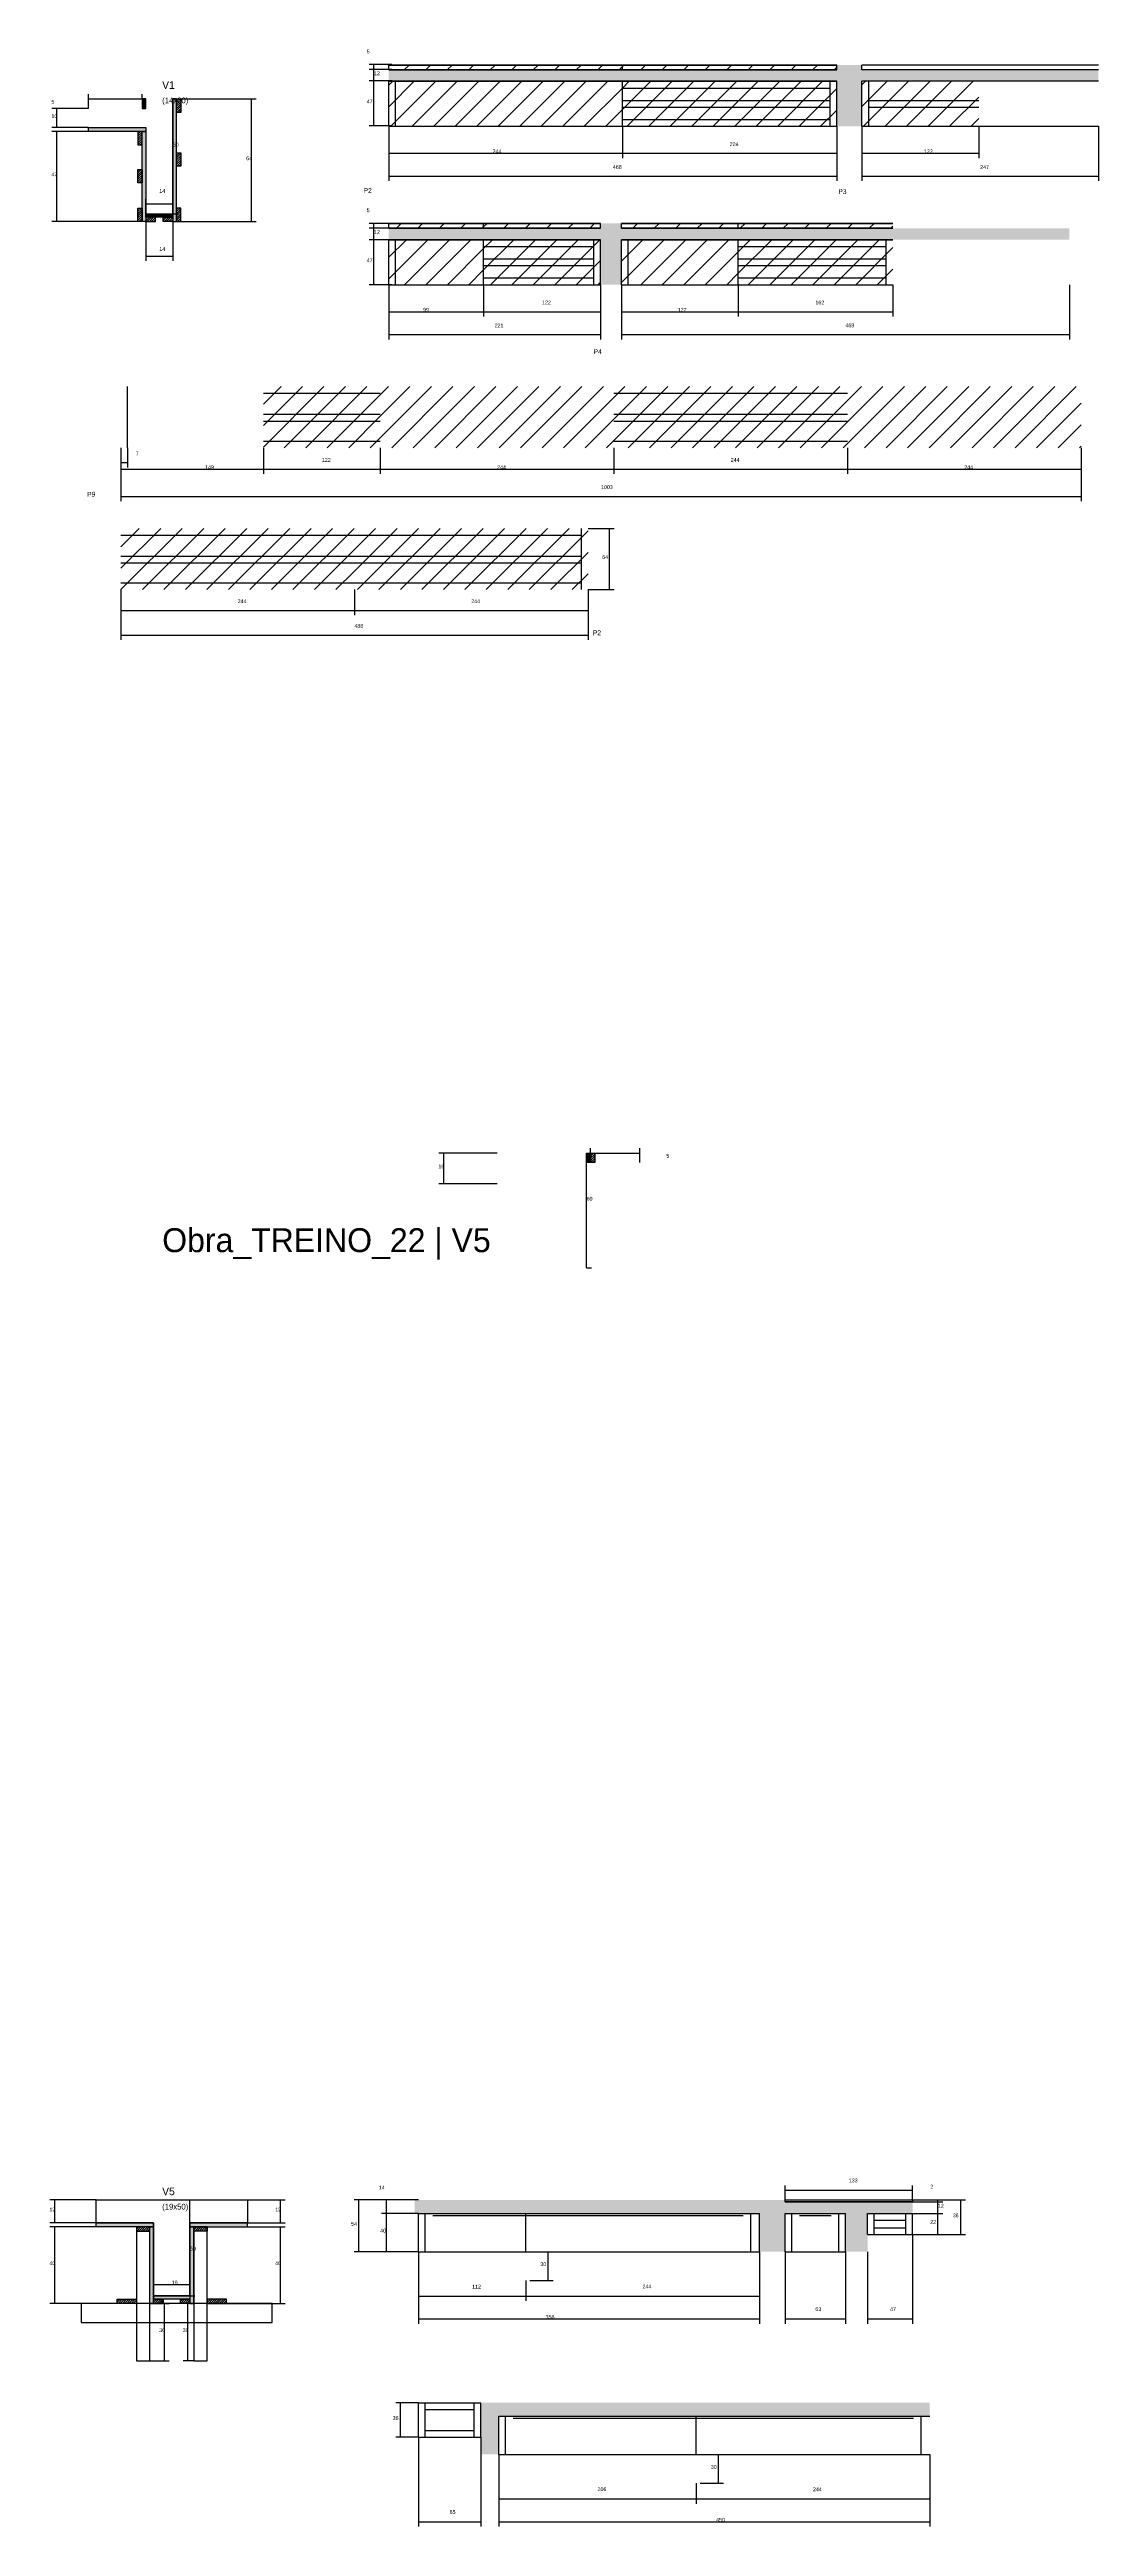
# Model space of a CAD drawing. Header units: metres. Extents: x -65046 to 21926, y -45195 to 1016.
# Drawn here: x 17482 to 18578, y -31141 to -28554 of the extents above; entities that cross this region are included whole.
import ezdxf

# ---------------------------------------------------------------- set-up
doc = ezdxf.new("R2010")
doc.units = ezdxf.units.M
for name, color, linetype in [('CONCRETO', 251, 'Continuous'), ('COTA', 241, 'Continuous'), ('Hachura', 253, 'Continuous'), ('LABEL_ID', 3, 'Continuous'), ('Madeira', 126, 'Continuous'), ('NOMENCLATURA', 7, 'Continuous'), ('Painéis', 200, 'Continuous'), ('SARR_2.2x7', 40, 'Continuous'), ('Texto Seção', 7, 'Continuous')]:
    doc.layers.add(name, color=color, linetype=linetype)

msp = doc.modelspace()

# ---------------------------------------------------------------- hatches: boundary and pattern name
at = {"layer": 'COTA'}
h = msp.add_hatch(dxfattribs=at)
h.set_pattern_fill('AR-CONC', scale=0.03)
h.paths.add_polyline_path([(18304.7, -28634.1), (18330.9, -28634.1), (18330.9, -28587.1), (18577.9, -28587.1), (18577.9, -28575.1), (18330.9, -28575.1), (18330.9, -28570.1), (18304.7, -28570.1), (18304.7, -28575.1), (17836.7, -28575.1), (17836.7, -28587.1), (18304.7, -28587.1)])
h = msp.add_hatch(dxfattribs=at)
h.set_pattern_fill('AR-CONC', scale=0.03)
h.paths.add_polyline_path([(18057.7, -28799.5), (18079.6, -28799.5), (18079.6, -28752.5), (18363.1, -28752.5), (18547.6, -28752.5), (18547.6, -28740.5), (18363.1, -28740.5), (18079.6, -28740.5), (18079.6, -28735.5), (18057.7, -28735.5), (18057.7, -28740.5), (17836.7, -28740.5), (17836.7, -28752.5), (18057.7, -28752.5)])
h = msp.add_hatch(dxfattribs=at)
h.set_pattern_fill('AR-CONC', scale=0.03)
h.paths.add_polyline_path([(17863.7, -30800), (17863.7, -30814), (18223.7, -30814), (18223.7, -30854), (18250.7, -30854), (18250.7, -30814), (18313.7, -30814), (18313.7, -30854), (18336.7, -30854), (18336.7, -30814), (18383.7, -30814), (18383.7, -30802), (18250.7, -30802), (18250.7, -30800)])
h = msp.add_hatch(dxfattribs=at)
h.set_pattern_fill('AR-CONC', scale=0.03)
h.paths.add_polyline_path([(17951.7, -31025.8), (18401.7, -31025.8), (18401.7, -31011.8), (17932.7, -31011.8), (17932.7, -31047.8), (17932.7, -31065.8), (17951.7, -31065.8)])
at = {"layer": 'Hachura'}
h = msp.add_hatch(dxfattribs=at)
h.set_pattern_fill('ANSI31', scale=5)
h.paths.add_polyline_path([(17836.7, -28570.1), (17836.7, -28575.1), (18080.7, -28575.1), (18080.7, -28570.1)])
h = msp.add_hatch(dxfattribs=at)
h.set_pattern_fill('ANSI31', scale=5)
h.paths.add_polyline_path([(17836.7, -28587.1), (17836.7, -28634.1), (18080.7, -28634.1), (18080.7, -28587.1)])
h = msp.add_hatch(dxfattribs=at)
h.set_pattern_fill('ANSI31', scale=5)
h.paths.add_polyline_path([(18304.7, -28575.1), (18304.7, -28570.1), (18080.7, -28570.1), (18080.7, -28575.1)])
h = msp.add_hatch(dxfattribs=at)
h.set_pattern_fill('ANSI31', scale=5)
h.paths.add_polyline_path([(18304.7, -28634.1), (18304.7, -28587.1), (18080.7, -28587.1), (18080.7, -28634.1)])
h = msp.add_hatch(dxfattribs=at)
h.set_pattern_fill('ANSI31', scale=5)
h.paths.add_polyline_path([(18330.9, -28587.1), (18330.9, -28634.1), (18452.9, -28634.1), (18452.9, -28587.1)])
h = msp.add_hatch(color=8, dxfattribs=at)
h.dxf.hatch_style = 1
h.paths.add_polyline_path([(17583, -28605.5), (17579, -28605.5), (17579, -28605.5), (17579, -28615.5), (17579, -28615.5), (17583, -28615.5), (17583, -28615.5), (17583, -28605.5)])
h = msp.add_hatch(color=8, dxfattribs=at)
h.dxf.hatch_style = 1
h.paths.add_polyline_path([(17615, -28605.5), (17611, -28605.5), (17611, -28605.5), (17611, -28733.5), (17611, -28733.5), (17615, -28733.5), (17615, -28733.5), (17615, -28605.5)])
h = msp.add_hatch(dxfattribs=at)
h.set_pattern_fill('ANSI31', scale=0.5)
h.paths.add_polyline_path([(17615, -28605.5), (17619.4, -28605.5), (17619.4, -28605.5), (17619.4, -28619.5), (17619.4, -28619.5), (17615, -28619.5), (17615, -28619.5), (17615, -28605.5)])
h = msp.add_hatch(color=8, dxfattribs=at)
h.dxf.hatch_style = 1
h.paths.add_polyline_path([(17523, -28639.5), (17523, -28635.5), (17523, -28635.5), (17583, -28635.5), (17583, -28635.5), (17583, -28639.5), (17583, -28639.5), (17523, -28639.5)])
h = msp.add_hatch(dxfattribs=at)
h.set_pattern_fill('ANSI31', scale=0.5)
h.paths.add_polyline_path([(17579, -28639.5), (17574.6, -28639.5), (17574.6, -28639.5), (17574.6, -28653.5), (17574.6, -28653.5), (17579, -28653.5), (17579, -28653.5), (17579, -28639.5)])
h = msp.add_hatch(color=8, dxfattribs=at)
h.dxf.hatch_style = 1
h.paths.add_polyline_path([(17579, -28639.5), (17583, -28639.5), (17583, -28639.5), (17583, -28733.5), (17583, -28733.5), (17579, -28733.5), (17579, -28733.5), (17579, -28639.5)])
h = msp.add_hatch(dxfattribs=at)
h.set_pattern_fill('ANSI31', scale=0.5)
h.paths.add_polyline_path([(17619.4, -28675.8), (17615, -28675.8), (17615, -28675.8), (17615, -28661.8), (17615, -28661.8), (17619.4, -28661.8), (17619.4, -28661.8), (17619.4, -28675.8)])
h = msp.add_hatch(dxfattribs=at)
h.set_pattern_fill('ANSI31', scale=0.5)
h.paths.add_polyline_path([(17579, -28693.1), (17574.6, -28693.1), (17574.6, -28693.1), (17574.6, -28679.1), (17574.6, -28679.1), (17579, -28679.1), (17579, -28679.1), (17579, -28693.1)])
h = msp.add_hatch(dxfattribs=at)
h.set_pattern_fill('ANSI31', scale=0.5)
h.paths.add_polyline_path([(17579, -28733.5), (17574.6, -28733.5), (17574.6, -28733.5), (17574.6, -28719.5), (17574.6, -28719.5), (17579, -28719.5), (17579, -28719.5), (17579, -28733.5)])
h = msp.add_hatch(color=8, dxfattribs=at)
h.dxf.hatch_style = 1
h.paths.add_polyline_path([(17583, -28729.1), (17583, -28725.5), (17583, -28725.5), (17611, -28725.5), (17611, -28725.5), (17611, -28729.1), (17611, -28729.1), (17583, -28729.1)])
h = msp.add_hatch(dxfattribs=at)
h.set_pattern_fill('ANSI31', scale=0.5)
h.paths.add_polyline_path([(17593, -28733.5), (17593, -28729.1), (17593, -28729.1), (17583, -28729.1), (17583, -28729.1), (17583, -28733.5), (17583, -28733.5), (17593, -28733.5)])
h = msp.add_hatch(dxfattribs=at)
h.set_pattern_fill('ANSI31', scale=0.5)
h.paths.add_polyline_path([(17601, -28733.5), (17601, -28729.1), (17601, -28729.1), (17611, -28729.1), (17611, -28729.1), (17611, -28733.5), (17611, -28733.5), (17601, -28733.5)])
h = msp.add_hatch(dxfattribs=at)
h.set_pattern_fill('ANSI31', scale=0.5)
h.paths.add_polyline_path([(17615, -28733.5), (17619.4, -28733.5), (17619.4, -28733.5), (17619.4, -28719.5), (17619.4, -28719.5), (17615, -28719.5), (17615, -28719.5), (17615, -28733.5)])
h = msp.add_hatch(dxfattribs=at)
h.set_pattern_fill('ANSI31', scale=5)
h.paths.add_polyline_path([(17935.7, -28740.5), (17935.7, -28735.5), (17836.7, -28735.5), (17836.7, -28740.5)])
h = msp.add_hatch(dxfattribs=at)
h.set_pattern_fill('ANSI31', scale=5)
h.paths.add_polyline_path([(17935.7, -28735.5), (17935.7, -28740.5), (18057.7, -28740.5), (18057.7, -28735.5)])
h = msp.add_hatch(dxfattribs=at)
h.set_pattern_fill('ANSI31', scale=5)
h.paths.add_polyline_path([(18201.6, -28740.5), (18201.6, -28735.5), (18079.6, -28735.5), (18079.6, -28740.5)])
h = msp.add_hatch(dxfattribs=at)
h.set_pattern_fill('ANSI31', scale=5)
h.paths.add_polyline_path([(18363.1, -28740.5), (18363.1, -28735.5), (18201.6, -28735.5), (18201.6, -28740.5)])
h = msp.add_hatch(dxfattribs=at)
h.set_pattern_fill('ANSI31', scale=5)
h.paths.add_polyline_path([(17935.7, -28799.5), (17935.7, -28752.5), (17836.7, -28752.5), (17836.7, -28799.5)])
h = msp.add_hatch(dxfattribs=at)
h.set_pattern_fill('ANSI31', scale=5)
h.paths.add_polyline_path([(17935.7, -28752.5), (17935.7, -28799.5), (18057.7, -28799.5), (18057.7, -28752.5)])
h = msp.add_hatch(dxfattribs=at)
h.set_pattern_fill('ANSI31', scale=5)
h.paths.add_polyline_path([(18201.6, -28799.5), (18201.6, -28752.5), (18079.6, -28752.5), (18079.6, -28799.5)])
h = msp.add_hatch(dxfattribs=at)
h.set_pattern_fill('ANSI31', scale=5)
h.paths.add_polyline_path([(18201.6, -28799.5), (18363.1, -28799.5), (18363.1, -28752.5), (18201.6, -28752.5)])
h = msp.add_hatch(dxfattribs=at)
h.set_pattern_fill('ANSI31', scale=5)
h.paths.add_polyline_path([(17705.8, -28905.9), (17705.8, -28969.9), (17827.8, -28969.9), (17827.8, -28905.9)])
h = msp.add_hatch(dxfattribs=at)
h.set_pattern_fill('ANSI31', scale=5)
h.paths.add_polyline_path([(17827.8, -28905.9), (17827.8, -28969.9), (18071.8, -28969.9), (18071.8, -28905.9)])
h = msp.add_hatch(dxfattribs=at)
h.set_pattern_fill('ANSI31', scale=5)
h.paths.add_polyline_path([(18071.8, -28905.9), (18071.8, -28969.9), (18315.8, -28969.9), (18315.8, -28905.9)])
h = msp.add_hatch(dxfattribs=at)
h.set_pattern_fill('ANSI31', scale=5)
h.paths.add_polyline_path([(18315.8, -28905.9), (18315.8, -28969.9), (18559.8, -28969.9), (18559.8, -28905.9)])
h = msp.add_hatch(dxfattribs=at)
h.set_pattern_fill('ANSI31', scale=5)
h.paths.add_polyline_path([(17800.8, -29118), (17800.8, -29054), (17556.8, -29054), (17556.8, -29118)])
h = msp.add_hatch(dxfattribs=at)
h.set_pattern_fill('ANSI31', scale=5)
h.paths.add_polyline_path([(18044.8, -29118), (18044.8, -29054), (17800.8, -29054), (17800.8, -29118)])
h = msp.add_hatch(color=8, dxfattribs=at)
h.dxf.hatch_style = 1
h.paths.add_polyline_path([(18043.3, -29706.5), (18047.3, -29706.5), (18047.3, -29706.5), (18047.3, -29716.5), (18047.3, -29716.5), (18043.3, -29716.5), (18043.3, -29716.5), (18043.3, -29706.5)])
h = msp.add_hatch(dxfattribs=at)
h.set_pattern_fill('ANSI31', scale=0.5)
h.paths.add_polyline_path([(18047.3, -29706.5), (18051.7, -29706.5), (18051.7, -29706.5), (18051.7, -29716.5), (18051.7, -29716.5), (18047.3, -29716.5), (18047.3, -29716.5), (18047.3, -29706.5)])
h = msp.add_hatch(color=8, dxfattribs=at)
h.dxf.hatch_style = 1
h.paths.add_polyline_path([(17531, -30828), (17531, -30824), (17531, -30824), (17591, -30824), (17591, -30824), (17591, -30828), (17591, -30828), (17531, -30828)])
h = msp.add_hatch(dxfattribs=at)
h.set_pattern_fill('ANSI31', scale=0.5)
h.paths.add_polyline_path([(17573, -30828), (17573, -30832.4), (17573, -30832.4), (17587, -30832.4), (17587, -30832.4), (17587, -30828), (17587, -30828), (17573, -30828)])
h = msp.add_hatch(color=8, dxfattribs=at)
h.dxf.hatch_style = 1
h.paths.add_polyline_path([(17587, -30828), (17591, -30828), (17591, -30828), (17591, -30908), (17591, -30908), (17587, -30908), (17587, -30908), (17587, -30828)])
h = msp.add_hatch(color=8, dxfattribs=at)
h.dxf.hatch_style = 1
h.paths.add_polyline_path([(17689, -30828), (17689, -30824), (17689, -30824), (17629, -30824), (17629, -30824), (17629, -30828), (17629, -30828), (17689, -30828)])
h = msp.add_hatch(color=8, dxfattribs=at)
h.dxf.hatch_style = 1
h.paths.add_polyline_path([(17633, -30828), (17629, -30828), (17629, -30828), (17629, -30908), (17629, -30908), (17633, -30908), (17633, -30908), (17633, -30828)])
h = msp.add_hatch(dxfattribs=at)
h.set_pattern_fill('ANSI31', scale=0.5)
h.paths.add_polyline_path([(17647, -30828), (17647, -30832.4), (17647, -30832.4), (17633, -30832.4), (17633, -30832.4), (17633, -30828), (17633, -30828), (17647, -30828)])
h = msp.add_hatch(dxfattribs=at)
h.set_pattern_fill('ANSI31', scale=0.5)
h.paths.add_polyline_path([(17553, -30908), (17553, -30903.6), (17553, -30903.6), (17573, -30903.6), (17573, -30903.6), (17573, -30908), (17573, -30908), (17553, -30908)])
h = msp.add_hatch(color=8, dxfattribs=at)
h.dxf.hatch_style = 1
h.paths.add_polyline_path([(17591, -30903.6), (17591, -30900), (17591, -30900), (17629, -30900), (17629, -30900), (17629, -30903.6), (17629, -30903.6), (17591, -30903.6)])
h = msp.add_hatch(dxfattribs=at)
h.set_pattern_fill('ANSI31', scale=0.5)
h.paths.add_polyline_path([(17591, -30908), (17591, -30903.6), (17591, -30903.6), (17601, -30903.6), (17601, -30903.6), (17601, -30908), (17601, -30908), (17591, -30908)])
h = msp.add_hatch(dxfattribs=at)
h.set_pattern_fill('ANSI31', scale=0.5)
h.paths.add_polyline_path([(17619, -30908), (17619, -30903.6), (17619, -30903.6), (17629, -30903.6), (17629, -30903.6), (17629, -30908), (17629, -30908), (17619, -30908)])
h = msp.add_hatch(dxfattribs=at)
h.set_pattern_fill('ANSI31', scale=0.5)
h.paths.add_polyline_path([(17667, -30908), (17667, -30903.6), (17667, -30903.6), (17647, -30903.6), (17647, -30903.6), (17647, -30908), (17647, -30908), (17667, -30908)])

# ---------------------------------------------------------------- linework, layer by layer
at = {"layer": 'CONCRETO'}
msp.add_lwpolyline([(17629, -30824), (17629, -30834), (17629, -30900), (17591, -30900), (17591, -30824), (17531, -30824), (17531, -30800), (17629, -30800), (17689, -30800), (17689, -30824)], close=True, dxfattribs=at)
at = {"layer": 'COTA'}
for p, q in [((17839.9, -28569.7), (17816.2, -28569.7)), ((17839.9, -28574.7), (17816.2, -28574.7)), ((17839.9, -28574.7), (17816.2, -28574.7)), ((17839.9, -28586.7), (17816.2, -28586.7)), ((17839.9, -28586.7), (17816.2, -28586.7)), ((17821.2, -28574.7), (17821.2, -28569.7)), ((17821.2, -28586.7), (17821.2, -28574.7)), ((17821.2, -28633.7), (17821.2, -28586.7)), ((17523, -28615.5), (17523, -28600.5)), ((17523, -28605.5), (17579, -28605.5)), ((17579, -28605.5), (17579, -28600.5)), ((17611, -28725.5), (17611, -28605.5)), ((17611, -28605.5), (17616, -28605.5)), ((17615, -28605.5), (17698.2, -28605.5)), ((17693.2, -28733.5), (17693.2, -28605.5)), ((17523, -28615.5), (17484.8, -28615.5)), ((17523, -28635.5), (17484.8, -28635.5)), ((17489.8, -28635.5), (17489.8, -28615.5)), ((17839.9, -28633.7), (17816.2, -28633.7)), ((17836.7, -28634.1), (17836.7, -28667.3)), ((17836.7, -28634.1), (17836.7, -28691.2)), ((18080.7, -28634.1), (18080.7, -28667.3)), ((18080.7, -28634.1), (18080.7, -28667.3)), ((18304.7, -28634.1), (18304.7, -28667.3)), ((18304.7, -28634.1), (18304.7, -28691.2)), ((18330.9, -28634.1), (18330.9, -28667.3)), ((18330.9, -28634.1), (18330.9, -28691.2)), ((18452.9, -28634.1), (18452.9, -28667.3)), ((18577.9, -28634.1), (18577.9, -28691.2)), ((17523, -28639.5), (17484.8, -28639.5)), ((17489.8, -28733.5), (17489.8, -28639.5)), ((17836.7, -28662.3), (18080.7, -28662.3)), ((18080.7, -28662.3), (18304.7, -28662.3)), ((18330.9, -28662.3), (18452.9, -28662.3)), ((17836.7, -28686.2), (18304.7, -28686.2)), ((18330.9, -28686.2), (18577.9, -28686.2)), ((17583, -28725.5), (17583, -28710.1)), ((17583, -28715.1), (17611, -28715.1)), ((17611, -28725.5), (17611, -28710.1)), ((17574.6, -28733.5), (17484.8, -28733.5)), ((17583, -28733.5), (17583, -28774.7)), ((17611, -28725.5), (17616, -28725.5)), ((17611, -28733.5), (17611, -28774.7)), ((17619.4, -28733.5), (17698.2, -28733.5)), ((17839.9, -28735.5), (17816.2, -28735.5)), ((17839.9, -28740.5), (17816.2, -28740.5)), ((17839.9, -28740.5), (17816.2, -28740.5)), ((17821.2, -28740.5), (17821.2, -28735.5)), ((17821.2, -28752.5), (17821.2, -28740.5)), ((17839.9, -28752.5), (17816.2, -28752.5)), ((17839.9, -28752.5), (17816.2, -28752.5)), ((17821.2, -28799.5), (17821.2, -28752.5)), ((17583, -28769.7), (17611, -28769.7)), ((17839.9, -28799.5), (17816.2, -28799.5)), ((17836.7, -28799.5), (17836.7, -28832.7)), ((17836.7, -28799.5), (17836.7, -28856.6)), ((17935.7, -28799.5), (17935.7, -28832.7)), ((17935.7, -28799.5), (17935.7, -28832.7)), ((18057.7, -28799.5), (18057.7, -28832.7)), ((18057.7, -28799.5), (18057.7, -28856.6)), ((18079.6, -28799.5), (18079.6, -28832.7)), ((18079.6, -28799.5), (18079.6, -28856.6)), ((18201.6, -28799.5), (18201.6, -28832.7)), ((18201.6, -28799.5), (18201.6, -28832.7)), ((18363.1, -28799.5), (18363.1, -28832.7)), ((18547.6, -28799.5), (18547.6, -28856.6)), ((17836.7, -28827.7), (17935.7, -28827.7)), ((17935.7, -28827.7), (18057.7, -28827.7)), ((18079.6, -28827.7), (18201.6, -28827.7)), ((18201.6, -28827.7), (18363.1, -28827.7)), ((17836.7, -28851.6), (18057.7, -28851.6)), ((18079.6, -28851.6), (18547.6, -28851.6)), ((17556.8, -28969.9), (17556.8, -28997.2)), ((17556.8, -28969.9), (17556.8, -29025.6)), ((17556.8, -28969.9), (17556.8, -28990.4)), ((17563.8, -28969.9), (17563.8, -28990.4)), ((17705.8, -28969.9), (17705.8, -28997.2)), ((17705.8, -28969.9), (17705.8, -28997.2)), ((17827.8, -28969.9), (17827.8, -28997.2)), ((17827.8, -28969.9), (17827.8, -28997.2)), ((18071.8, -28969.9), (18071.8, -28997.2)), ((18071.8, -28969.9), (18071.8, -28997.2)), ((18315.8, -28969.9), (18315.8, -28997.2)), ((18315.8, -28969.9), (18315.8, -28997.2)), ((18559.8, -28969.9), (18559.8, -28997.2)), ((18559.8, -28969.9), (18559.8, -29025.6)), ((17556.8, -28985.4), (17563.8, -28985.4)), ((17556.8, -28992.2), (17705.8, -28992.2)), ((17705.8, -28992.2), (17827.8, -28992.2)), ((17827.8, -28992.2), (18071.8, -28992.2)), ((18071.8, -28992.2), (18315.8, -28992.2)), ((18315.8, -28992.2), (18559.8, -28992.2)), ((17556.8, -29020.6), (18559.8, -29020.6)), ((18044.8, -29054), (18072.2, -29054)), ((18067.2, -29118), (18067.2, -29054)), ((17556.8, -29118), (17556.8, -29144.7)), ((17556.8, -29118), (17556.8, -29170.6)), ((17800.8, -29118), (17800.8, -29144.7)), ((17800.8, -29118), (17800.8, -29144.7)), ((18044.8, -29118), (18044.8, -29144.7)), ((18044.8, -29118), (18072.2, -29118)), ((18044.8, -29118), (18044.8, -29170.6)), ((17556.8, -29139.7), (17800.8, -29139.7)), ((17800.8, -29139.7), (18044.8, -29139.7)), ((17556.8, -29165.6), (18044.8, -29165.6)), ((17949.7, -29706.5), (17889, -29706.5)), ((17894, -29738.5), (17894, -29706.5)), ((18043.3, -29826.5), (18043.3, -29706.5)), ((18043.3, -29706.5), (18048.3, -29706.5)), ((18047.3, -29706.5), (18047.3, -29701.5)), ((18047.3, -29706.5), (18098.9, -29706.5)), ((18098.9, -29716.5), (18098.9, -29701.5)), ((17949.7, -29738.5), (17889, -29738.5)), ((18043.3, -29826.5), (18048.3, -29826.5)), ((18250.7, -30800), (18250.7, -30784.8)), ((18383.7, -30800), (18383.7, -30784.8)), ((17531, -30800), (17482.7, -30800)), ((17487.7, -30824), (17487.7, -30800)), ((17591, -30800), (17634, -30800)), ((17629, -30900), (17629, -30800)), ((17689, -30800), (17728.5, -30800)), ((17723.5, -30824), (17723.5, -30800)), ((17867.7, -30800), (17800.5, -30800)), ((17805.5, -30854), (17805.5, -30800)), ((17867.7, -30800), (17829.2, -30800)), ((17834.2, -30814), (17834.2, -30800)), ((18250.7, -30789.8), (18383.7, -30789.8)), ((18383.7, -30800), (18415.2, -30800)), ((18383.7, -30800), (18439, -30800)), ((18383.7, -30802), (18415.2, -30802)), ((18383.7, -30802), (18415.2, -30802)), ((18410.2, -30802), (18410.2, -30800)), ((18410.2, -30814), (18410.2, -30802)), ((18434, -30836), (18434, -30800)), ((17531, -30824), (17482.7, -30824)), ((17531, -30828), (17482.7, -30828)), ((17487.7, -30908), (17487.7, -30828)), ((17647, -30828), (17728.5, -30828)), ((17689, -30824), (17728.5, -30824)), ((17723.5, -30908), (17723.5, -30828)), ((17867.7, -30814), (17829.2, -30814)), ((17867.7, -30814), (17829.2, -30814)), ((17834.2, -30854), (17834.2, -30814)), ((18383.7, -30814), (18415.2, -30814)), ((18383.7, -30814), (18415.2, -30814)), ((18383.7, -30836), (18383.7, -30929.2)), ((18383.7, -30836), (18415.2, -30836)), ((18383.7, -30836), (18439, -30836)), ((18410.2, -30836), (18410.2, -30814)), ((17867.7, -30854), (17800.5, -30854)), ((17867.7, -30854), (17829.2, -30854)), ((17867.7, -30854), (17867.7, -30905.5)), ((17867.7, -30854), (17867.7, -30929.2)), ((17983.2, -30854), (18008.2, -30854)), ((18003.2, -30884), (18003.2, -30854)), ((18223.7, -30854), (18223.7, -30905.5)), ((18223.7, -30854), (18223.7, -30929.2)), ((18250.7, -30854), (18250.7, -30929.2)), ((18313.7, -30854), (18313.7, -30929.2)), ((18336.7, -30854), (18336.7, -30929.2)), ((17591, -30900), (17591, -30883.2)), ((17591, -30888.2), (17629, -30888.2)), ((17629, -30900), (17629, -30883.2)), ((17979.7, -30884), (17979.7, -30905.5)), ((17979.7, -30884), (17979.7, -30905.5)), ((17984, -30884), (18008.2, -30884)), ((17553, -30908), (17482.7, -30908)), ((17587, -30908), (17607.4, -30908)), ((17591, -30900), (17634, -30900)), ((17602.4, -30968), (17602.4, -30908)), ((17633, -30908), (17621.9, -30908)), ((17626.9, -30968), (17626.9, -30908)), ((17667, -30908), (17728.5, -30908)), ((17867.7, -30900.5), (17979.7, -30900.5)), ((17979.7, -30900.5), (18223.7, -30900.5)), ((17867.7, -30924.2), (18223.7, -30924.2)), ((18250.7, -30924.2), (18313.7, -30924.2)), ((18336.7, -30924.2), (18383.7, -30924.2)), ((17587, -30968), (17607.4, -30968)), ((17633, -30968), (17621.9, -30968)), ((17867.7, -31011.8), (17844, -31011.8)), ((17849, -31047.8), (17849, -31011.8)), ((17867.7, -31047.8), (17844, -31047.8)), ((17867.7, -31047.8), (17867.7, -31141)), ((17932.7, -31047.8), (17932.7, -31141)), ((17951.7, -31065.8), (17951.7, -31117.2)), ((17951.7, -31065.8), (17951.7, -31141)), ((18161.2, -31065.8), (18186.2, -31065.8)), ((18181.2, -31095.8), (18181.2, -31065.8)), ((18401.7, -31065.8), (18401.7, -31117.2)), ((18401.7, -31065.8), (18401.7, -31141)), ((18157.7, -31095.8), (18157.7, -31117.2)), ((18157.7, -31095.8), (18157.7, -31117.2)), ((18162, -31095.8), (18186.2, -31095.8)), ((17951.7, -31112.2), (18157.7, -31112.2)), ((18157.7, -31112.2), (18401.7, -31112.2)), ((17867.7, -31136), (17932.7, -31136)), ((17951.7, -31136), (18401.7, -31136))]:
    msp.add_line(p, q, dxfattribs=at)
at = {"layer": 'Madeira'}
for points in [[(17615, -28605.5), (17619.4, -28605.5), (17619.4, -28619.5), (17615, -28619.5)], [(17579, -28639.5), (17574.6, -28639.5), (17574.6, -28653.5), (17579, -28653.5)], [(17619.4, -28675.8), (17615, -28675.8), (17615, -28661.8), (17619.4, -28661.8)], [(17579, -28693.1), (17574.6, -28693.1), (17574.6, -28679.1), (17579, -28679.1)], [(17579, -28733.5), (17574.6, -28733.5), (17574.6, -28719.5), (17579, -28719.5)], [(17593, -28733.5), (17593, -28729.1), (17583, -28729.1), (17583, -28733.5)], [(17601, -28733.5), (17601, -28729.1), (17611, -28729.1), (17611, -28733.5)], [(17615, -28733.5), (17619.4, -28733.5), (17619.4, -28719.5), (17615, -28719.5)], [(18047.3, -29706.5), (18051.7, -29706.5), (18051.7, -29716.5), (18047.3, -29716.5)], [(17573, -30828), (17573, -30832.4), (17587, -30832.4), (17587, -30828)], [(17573, -30968), (17587, -30968), (17587, -30828), (17573, -30828)], [(17647, -30828), (17647, -30832.4), (17633, -30832.4), (17633, -30828)], [(17647, -30828), (17633, -30828), (17633, -30968), (17647, -30968)], [(17515.2, -30928), (17714.8, -30928), (17714.8, -30908), (17515.2, -30908)], [(17553, -30908), (17553, -30903.6), (17573, -30903.6), (17573, -30908)], [(17591, -30908), (17591, -30903.6), (17601, -30903.6), (17601, -30908)], [(17619, -30908), (17619, -30903.6), (17629, -30903.6), (17629, -30908)], [(17667, -30908), (17667, -30903.6), (17647, -30903.6), (17647, -30908)]]:
    msp.add_lwpolyline(points, close=True, dxfattribs=at)
at = {"layer": 'Painéis'}
for p, q in [((17836.7, -28570.1), (18304.7, -28570.1)), ((17836.7, -28575.1), (17836.7, -28570.1)), ((17836.7, -28575.1), (18304.7, -28575.1)), ((17836.7, -28587.1), (18304.7, -28587.1)), ((17836.7, -28634.1), (17836.7, -28587.1)), ((18080.7, -28575.1), (18080.7, -28570.1)), ((18080.7, -28634.1), (18080.7, -28587.1)), ((18304.7, -28575.1), (18304.7, -28570.1)), ((18304.7, -28634.1), (18304.7, -28587.1)), ((18330.9, -28575.1), (18330.9, -28570.1)), ((18330.9, -28634.1), (18330.9, -28587.1)), ((17523, -28635.5), (17583, -28635.5)), ((17836.7, -28634.1), (18304.7, -28634.1)), ((17583, -28725.5), (17611, -28725.5)), ((17836.7, -28735.5), (18057.7, -28735.5)), ((17836.7, -28740.5), (17836.7, -28735.5)), ((17836.7, -28740.5), (18057.7, -28740.5)), ((17935.7, -28740.5), (17935.7, -28735.5)), ((18057.7, -28740.5), (18057.7, -28735.5)), ((18079.6, -28735.5), (18363.1, -28735.5)), ((18079.6, -28740.5), (18079.6, -28735.5)), ((18079.6, -28740.5), (18363.1, -28740.5)), ((18201.6, -28740.5), (18201.6, -28735.5)), ((17836.7, -28752.5), (18057.7, -28752.5)), ((17836.7, -28799.5), (17836.7, -28752.5)), ((17935.7, -28799.5), (17935.7, -28752.5)), ((18057.7, -28799.5), (18057.7, -28752.5)), ((18079.6, -28752.5), (18363.1, -28752.5)), ((18079.6, -28799.5), (18079.6, -28752.5)), ((18201.6, -28799.5), (18201.6, -28752.5)), ((17836.7, -28799.5), (18057.7, -28799.5)), ((18079.6, -28799.5), (18363.1, -28799.5)), ((18250.7, -30800), (18383.7, -30800)), ((18250.7, -30802), (18383.7, -30802)), ((17531, -30824), (17591, -30824)), ((17629, -30824), (17689, -30824)), ((17867.7, -30814), (18223.7, -30814)), ((17867.7, -30854), (17867.7, -30814)), ((17979.7, -30854), (17979.7, -30814)), ((18223.7, -30854), (18223.7, -30814)), ((18250.7, -30814), (18313.7, -30814)), ((18250.7, -30854), (18250.7, -30814)), ((18313.7, -30854), (18313.7, -30814)), ((18336.7, -30814), (18383.7, -30814)), ((18336.7, -30836), (18336.7, -30814)), ((18336.7, -30836), (18383.7, -30836)), ((18383.7, -30836), (18383.7, -30814)), ((17867.7, -30854), (18223.7, -30854)), ((18250.7, -30854), (18313.7, -30854)), ((17591, -30900), (17629, -30900)), ((17867.7, -31011.8), (17932.7, -31011.8)), ((17867.7, -31047.8), (17867.7, -31011.8)), ((17932.7, -31047.8), (17932.7, -31011.8)), ((17951.7, -31025.8), (18401.7, -31025.8)), ((17951.7, -31065.8), (17951.7, -31025.8)), ((18157.7, -31065.8), (18157.7, -31025.8)), ((17867.7, -31047.8), (17932.7, -31047.8)), ((17951.7, -31065.8), (18401.7, -31065.8))]:
    msp.add_line(p, q, dxfattribs=at)
for points in [[(18304.7, -28570.1), (17836.7, -28570.1)], [(18304.7, -28575.1), (17836.7, -28575.1)], [(18304.7, -28587.1), (17836.7, -28587.1)], [(18577.9, -28570.1), (18330.9, -28570.1)], [(18577.9, -28575.1), (18330.9, -28575.1)], [(18577.9, -28587.1), (18330.9, -28587.1)], [(17836.7, -28634.1), (18304.7, -28634.1)], [(18330.9, -28634.1), (18577.9, -28634.1)], [(18057.7, -28735.5), (17836.7, -28735.5)], [(18057.7, -28740.5), (17836.7, -28740.5)], [(18363.1, -28735.5), (18079.6, -28735.5)], [(18363.1, -28740.5), (18079.6, -28740.5)], [(18057.7, -28752.5), (17836.7, -28752.5)], [(18363.1, -28752.5), (18079.6, -28752.5)], [(17836.7, -28799.5), (18057.7, -28799.5)], [(18079.6, -28799.5), (18363.1, -28799.5)]]:
    msp.add_lwpolyline(points, dxfattribs=at)
for points in [[(17583, -28605.5), (17579, -28605.5), (17579, -28615.5), (17583, -28615.5)], [(17615, -28605.5), (17611, -28605.5), (17611, -28733.5), (17615, -28733.5)], [(17523, -28639.5), (17523, -28635.5), (17583, -28635.5), (17583, -28639.5)], [(17579, -28639.5), (17583, -28639.5), (17583, -28733.5), (17579, -28733.5)], [(17583, -28729.1), (17583, -28725.5), (17611, -28725.5), (17611, -28729.1)], [(18043.3, -29706.5), (18047.3, -29706.5), (18047.3, -29716.5), (18043.3, -29716.5)], [(18250.7, -30800), (18383.7, -30800), (18383.7, -30802), (18250.7, -30802)], [(17531, -30828), (17531, -30824), (17591, -30824), (17591, -30828)], [(17587, -30828), (17591, -30828), (17591, -30908), (17587, -30908)], [(17689, -30828), (17689, -30824), (17629, -30824), (17629, -30828)], [(17633, -30828), (17629, -30828), (17629, -30908), (17633, -30908)], [(17591, -30903.6), (17591, -30900), (17629, -30900), (17629, -30903.6)]]:
    msp.add_lwpolyline(points, close=True, dxfattribs=at)
at = {"layer": 'SARR_2.2x7'}
for p, q in [((17843.7, -28634.1), (17843.7, -28587.1)), ((18297.7, -28634.1), (18297.7, -28587.1)), ((18337.9, -28634.1), (18337.9, -28587.1)), ((18080.7, -28594.1), (18297.7, -28594.1)), ((18080.7, -28607.1), (18297.7, -28607.1)), ((18337.9, -28607.1), (18452.9, -28607.1)), ((18080.7, -28614.1), (18297.7, -28614.1)), ((18080.7, -28627.1), (18297.7, -28627.1)), ((18337.9, -28614.1), (18452.9, -28614.1)), ((17843.7, -28799.5), (17843.7, -28752.5)), ((17935.7, -28759.5), (18050.7, -28759.5)), ((18050.7, -28799.5), (18050.7, -28752.5)), ((18086.6, -28799.5), (18086.6, -28752.5)), ((18201.6, -28759.5), (18356.1, -28759.5)), ((18356.1, -28799.5), (18356.1, -28752.5)), ((17935.7, -28772.5), (18050.7, -28772.5)), ((17935.7, -28779.5), (18050.7, -28779.5)), ((17935.7, -28792.5), (18050.7, -28792.5)), ((18201.6, -28772.5), (18356.1, -28772.5)), ((18201.6, -28779.5), (18356.1, -28779.5)), ((18201.6, -28792.5), (18356.1, -28792.5)), ((17563.8, -28969.9), (17563.8, -28905.9)), ((17705.8, -28912.9), (17827.8, -28912.9)), ((18071.8, -28912.9), (18315.8, -28912.9)), ((17705.8, -28934.9), (17827.8, -28934.9)), ((17705.8, -28941.9), (17827.8, -28941.9)), ((18071.8, -28934.9), (18315.8, -28934.9)), ((18071.8, -28941.9), (18315.8, -28941.9)), ((17705.8, -28962.9), (17827.8, -28962.9)), ((18071.8, -28962.9), (18315.8, -28962.9)), ((17556.8, -29061), (17800.8, -29061)), ((17800.8, -29061), (18037.8, -29061)), ((18037.8, -29118), (18037.8, -29054)), ((17556.8, -29083), (17800.8, -29083)), ((17556.8, -29090), (17800.8, -29090)), ((17800.8, -29083), (18037.8, -29083)), ((17800.8, -29090), (18037.8, -29090)), ((17556.8, -29111), (17800.8, -29111)), ((17800.8, -29111), (18037.8, -29111)), ((17874.7, -30854), (17874.7, -30814)), ((17882.7, -30816.2), (17979.7, -30816.2)), ((17979.7, -30816.2), (18206.7, -30816.2)), ((18214.7, -30854), (18214.7, -30814)), ((18257.7, -30854), (18257.7, -30814)), ((18265.7, -30816.2), (18298.7, -30816.2)), ((18306.7, -30854), (18306.7, -30814)), ((18343.7, -30836), (18343.7, -30814)), ((18343.7, -30821), (18376.7, -30821)), ((18343.7, -30829), (18376.7, -30829)), ((18376.7, -30836), (18376.7, -30814)), ((17874.7, -31047.8), (17874.7, -31011.8)), ((17874.7, -31018.8), (17925.7, -31018.8)), ((17925.7, -31047.8), (17925.7, -31011.8)), ((17874.7, -31040.8), (17925.7, -31040.8)), ((17958.7, -31065.8), (17958.7, -31025.8)), ((17966.7, -31028), (18157.7, -31028)), ((18157.7, -31028), (18384.7, -31028)), ((18392.7, -31065.8), (18392.7, -31025.8))]:
    msp.add_line(p, q, dxfattribs=at)

# ---------------------------------------------------------------- texts
at = {"layer": 'COTA'}
for s, p in [('5', (17813.6, -28557.9)), ('12', (17821.2, -28580.7)), ('5', (17484.3, -28610.5)), ('47', (17813.6, -28610.2)), ('10', (17484.3, -28625.5)), ('60', (17611, -28655.2)), ('244', (17945.1, -28662.3)), ('224', (18192.7, -28654.7)), ('122', (18395.6, -28662.3)), ('47', (17484.3, -28686.5)), ('64', (17687.7, -28669.5)), ('468', (18070.7, -28678.6)), ('247', (18454.4, -28678.7)), ('14', (17597, -28703.6)), ('5', (17813.6, -28723.8)), ('12', (17821.2, -28746.5)), ('14', (17597, -28764.2)), ('47', (17813.6, -28776)), ('122', (17996.7, -28820.1)), ('162', (18282.3, -28820.1)), ('99', (17872.6, -28827.7)), ('221', (17947.2, -28844.1)), ('122', (18138.5, -28827.7)), ('468', (18313.6, -28844)), ('7', (17572.4, -28977.8)), ('149', (17644.8, -28992.2)), ('122', (17766.8, -28984.6)), ('244', (17949.8, -28992.2)), ('244', (18193.8, -28984.6)), ('244', (18437.8, -28992.2)), ('1003', (18058.3, -29012.9)), ('64', (18059.6, -29086)), ('244', (17678.8, -29132.1)), ('244', (17922.8, -29132.1)), ('488', (17800.8, -29158)), ('16', (17888.5, -29722.5)), ('5', (18126.6, -29711.5)), ('60', (18043.3, -29756.2)), ('14', (17826.2, -30789)), ('133', (18317.2, -30781.6)), ('2', (18402.2, -30788)), ('12', (17482.2, -30812)), ('12', (17718, -30812)), ('12', (18410.2, -30808)), ('54', (17797.3, -30827)), ('40', (17827.7, -30834)), ('22', (18402.2, -30825)), ('36', (18425.7, -30818)), ('40', (17482.2, -30868)), ('50', (17629, -30852.9)), ('40', (17718, -30868)), ('19', (17610, -30888.2)), ('112', (17923.7, -30892.5)), ('30', (17995, -30869)), ('244', (18101.7, -30892.4)), ('63', (18282.2, -30916)), ('47', (18360.2, -30916.1)), ('30', (17596.9, -30938)), ('30', (17621.4, -30938)), ('356', (18000.5, -30924.2)), ('36', (17840.7, -31029.8)), ('30', (18173, -31080.8)), ('206', (18054.7, -31104.1)), ('244', (18279.7, -31104.2)), ('65', (17900.2, -31127.9)), ('450', (18178.5, -31136))]:
    msp.add_text(s, height=4, dxfattribs=at).set_placement(p)
at = {"layer": 'LABEL_ID'}
msp.add_text('Obra_TREINO_22 | V5', height=25, dxfattribs=at).set_placement((17600, -29810))
at = {"layer": 'NOMENCLATURA'}
for s, p in [('P2', (17810.4, -28703.6)), ('P3', (18306.3, -28704.8)), ('P4', (18050.6, -28872)), ('P9', (17521.6, -29020.9)), ('P2', (18049.9, -29165.6))]:
    msp.add_text(s, height=5, dxfattribs=at).set_placement(p)
at = {"layer": 'Texto Seção'}
for s, height, p in [('V1', 8, (17600, -28595)), ('(14x60)', 6, (17600, -28610)), ('V5', 8, (17600, -30795)), ('(19x50)', 6, (17600, -30810))]:
    msp.add_text(s, height=height, dxfattribs=at).set_placement(p)

doc.saveas('drawing.dxf')
